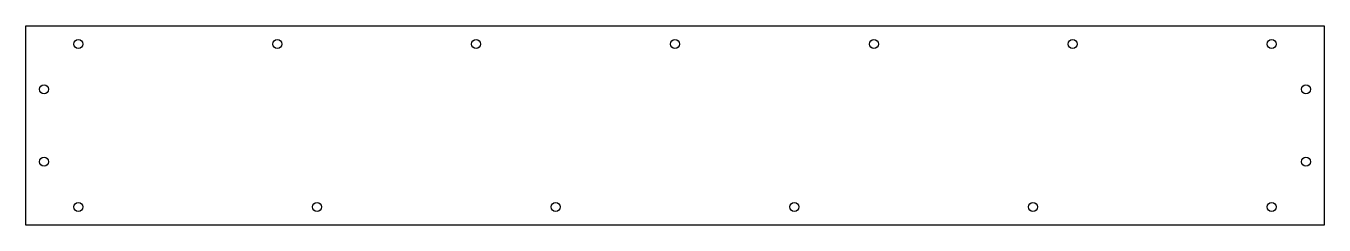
# Model space of a CAD drawing. Header units: millimetres. Extents: x -718 to 0, y 0 to 110.
import ezdxf

# ---------------------------------------------------------------- set-up
doc = ezdxf.new("R2010")
doc.units = ezdxf.units.MM
doc.layers.get('0').update_dxf_attribs({"linetype": 'CONTINUOUS'})

msp = doc.modelspace()

# ---------------------------------------------------------------- linework, layer by layer
msp.add_lwpolyline([(-718, 110), (0, 110), (0, 0), (-718, 0)], close=True)
for centre in [(-689, 100), (-579, 100), (-469, 100), (-359, 100), (-249, 100), (-139, 100), (-29, 100), (-708, 75), (-10, 75), (-708, 35), (-10, 35), (-689, 10), (-557, 10), (-425, 10), (-293, 10), (-161, 10), (-29, 10)]:
    msp.add_circle(centre, 2.5)

doc.saveas('drawing.dxf')
